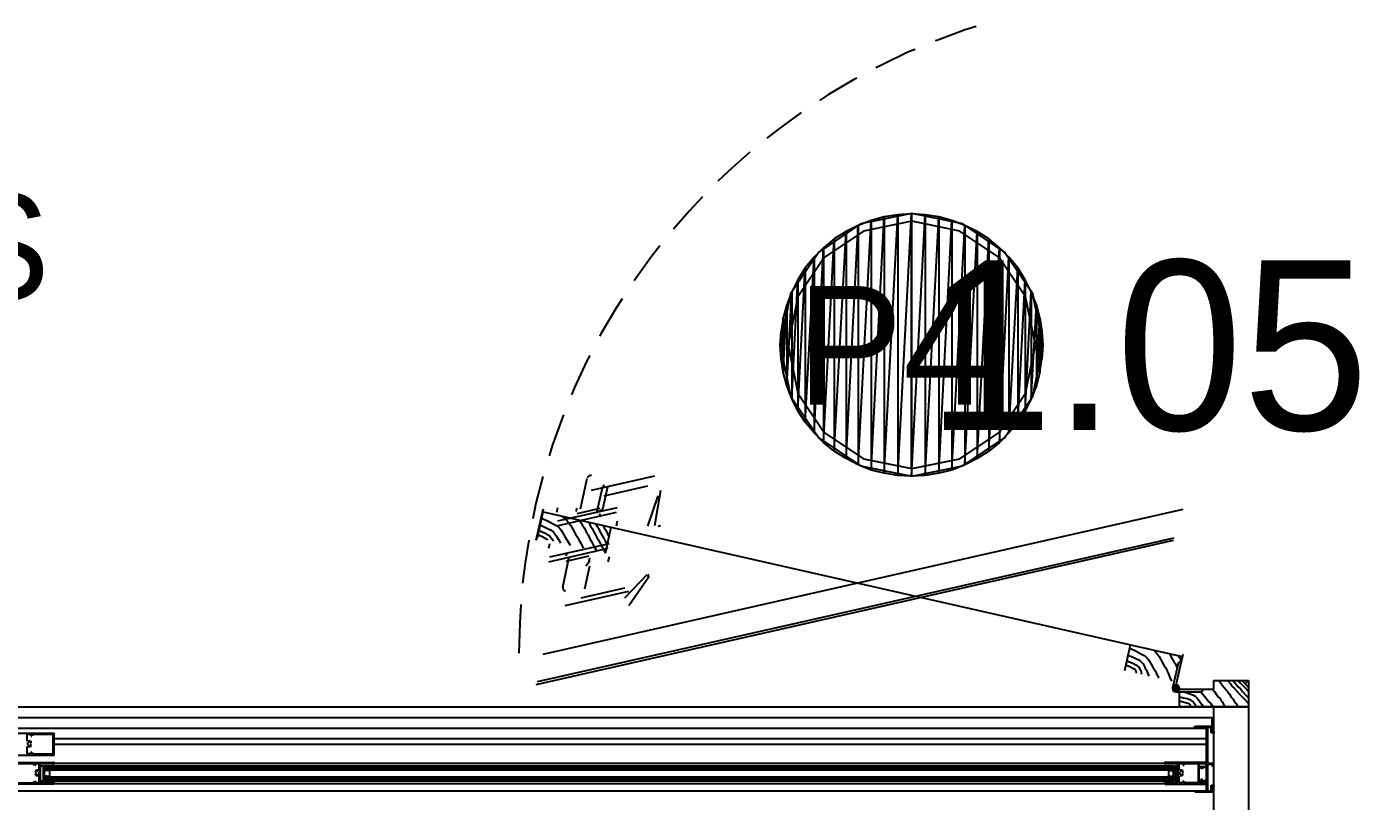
# Model space of a CAD drawing. Header units: millimetres. Extents: x 7649 to 34105, y 3983 to 25377.
# Drawn here: x 10171 to 12090, y 8289 to 9405 of the extents above; entities that cross this region are included whole.
import ezdxf

# ---------------------------------------------------------------- set-up
doc = ezdxf.new("R2010")
doc.units = ezdxf.units.MM

msp = doc.modelspace()

# ---------------------------------------------------------------- linework, layer by layer
at = {"layer": 'GEOMETRY', "color": 7}
for p, q in [((11538.30278, 9405.05556), (11522.42778, 9400.29306)), ((11481.68194, 9384.94722), (11479.03611, 9384.41806)), ((11522.42778, 9400.29306), (11481.68194, 9384.94722)), ((11440.93611, 9368.54306), (11401.77778, 9349.49306)), ((11450.46111, 9372.24722), (11440.93611, 9368.54306)), ((11401.77778, 9349.49306), (11393.84028, 9345.78889)), ((11363.14861, 9329.38472), (11325.57778, 9307.15972)), ((11366.32361, 9330.97222), (11363.14861, 9329.38472)), ((11325.57778, 9307.15972), (11312.87778, 9298.69306)), ((11286.41944, 9281.23056), (11253.61111, 9257.41806)), ((11253.61111, 9257.41806), (11236.67778, 9244.18889)), ((11212.33611, 9224.08056), (11186.40694, 9201.32639)), ((11186.40694, 9201.32639), (11166.29861, 9182.27639)), ((11144.07361, 9160.05139), (11125.02361, 9139.41389)), ((11125.02361, 9139.41389), (11102.26944, 9113.48472)), ((11445.43403, 9135.70972), (11371.79777, 9120.84325)), ((11406.01111, 8761.58889), (11425.59028, 9134.12222)), ((11425.59028, 9134.12222), (11406.01111, 9130.94722)), ((11406.01111, 8761.58889), (11425.59028, 9134.12222)), ((11425.59028, 8758.41389), (11445.16944, 9135.18056)), ((11445.16944, 9135.18056), (11425.59028, 9134.12222)), ((11425.59028, 8758.41389), (11445.16944, 9135.18056)), ((11425.59028, 9134.12222), (11425.59028, 8758.41389)), ((11425.59028, 9134.12222), (11425.59028, 8758.41389)), ((11445.16944, 9135.18056), (11445.16944, 8757.35556)), ((11445.16944, 9135.18056), (11445.16944, 8757.35556)), ((11464.74861, 9134.12222), (11445.16944, 9135.18056)), ((11445.16944, 8757.35556), (11464.74861, 9134.12222)), ((11445.16944, 8757.35556), (11464.74861, 9134.12222)), ((11519.07029, 9120.84325), (11445.43403, 9135.70972)), ((11464.74861, 9134.12222), (11464.74861, 8758.41389)), ((11464.74861, 9134.12222), (11464.74861, 8758.41389)), ((11484.32778, 9130.94722), (11464.74861, 9134.12222)), ((11371.79777, 9120.84325), (11311.66563, 9080.30104)), ((11350.97778, 8782.75556), (11368.44028, 9118.77639)), ((11368.44028, 9118.77639), (11350.97778, 9109.78056)), ((11350.97778, 8782.75556), (11368.44028, 9118.77639)), ((11368.44028, 8773.75972), (11386.96111, 9125.65556)), ((11386.96111, 9125.65556), (11368.44028, 9118.77639)), ((11368.44028, 8773.75972), (11386.96111, 9125.65556)), ((11368.44028, 9118.77639), (11368.44028, 8773.75972)), ((11368.44028, 9118.77639), (11368.44028, 8773.75972)), ((11445.43403, 9124.59722), (11376.12325, 9110.60403)), ((11386.96111, 8766.35139), (11406.01111, 9130.94722)), ((11406.01111, 9130.94722), (11386.96111, 9125.65556)), ((11386.96111, 8766.35139), (11406.01111, 9130.94722)), ((11386.96111, 9125.65556), (11386.96111, 8766.35139)), ((11386.96111, 9125.65556), (11386.96111, 8766.35139)), ((11406.01111, 9130.94722), (11406.01111, 8761.58889)), ((11406.01111, 9130.94722), (11406.01111, 8761.58889)), ((11445.16944, 8767.93889), (11445.16944, 9124.06806)), ((11514.7448, 9110.60403), (11445.43403, 9124.59722)), ((11464.74861, 8758.41389), (11484.32778, 9130.94722)), ((11464.74861, 8758.41389), (11484.32778, 9130.94722)), ((11484.32778, 9130.94722), (11484.32778, 8761.58889)), ((11484.32778, 9130.94722), (11484.32778, 8761.58889)), ((11503.37778, 9125.65556), (11484.32778, 9130.94722)), ((11484.32778, 8761.58889), (11503.37778, 9125.65556)), ((11484.32778, 8761.58889), (11503.37778, 9125.65556)), ((11503.37778, 9125.65556), (11503.37778, 8766.35139)), ((11503.37778, 9125.65556), (11503.37778, 8766.35139)), ((11521.89861, 9118.77639), (11503.37778, 9125.65556)), ((11503.37778, 8766.35139), (11521.89861, 9118.77639)), ((11503.37778, 8766.35139), (11521.89861, 9118.77639)), ((11579.20243, 9080.30104), (11519.07029, 9120.84325)), ((11521.89861, 9118.77639), (11521.89861, 8773.75972)), ((11521.89861, 9118.77639), (11521.89861, 8773.75972)), ((11539.89028, 9109.78056), (11521.89861, 9118.77639)), ((11318.69861, 8806.03889), (11334.04444, 9099.19722)), ((11334.04444, 9099.19722), (11318.69861, 9086.49722)), ((11318.69861, 8806.03889), (11334.04444, 9099.19722)), ((11376.12325, 9110.60403), (11319.52335, 9072.44332)), ((11334.04444, 8793.33889), (11350.97778, 9109.78056)), ((11350.97778, 9109.78056), (11334.04444, 9099.19722)), ((11334.04444, 8793.33889), (11350.97778, 9109.78056)), ((11334.04444, 9099.19722), (11334.04444, 8793.33889)), ((11334.04444, 9099.19722), (11334.04444, 8793.33889)), ((11350.97778, 9109.78056), (11350.97778, 8782.75556)), ((11350.97778, 9109.78056), (11350.97778, 8782.75556)), ((11571.3447, 9072.44332), (11514.7448, 9110.60403)), ((11521.89861, 8773.75972), (11539.89028, 9109.78056)), ((11521.89861, 8773.75972), (11539.89028, 9109.78056)), ((11539.89028, 9109.78056), (11539.89028, 8782.75556)), ((11539.89028, 9109.78056), (11539.89028, 8782.75556)), ((11556.29444, 9099.19722), (11539.89028, 9109.78056)), ((11539.89028, 8782.75556), (11556.29444, 9099.19722)), ((11539.89028, 8782.75556), (11556.29444, 9099.19722)), ((11556.29444, 9099.19722), (11556.29444, 8793.33889)), ((11556.29444, 9099.19722), (11556.29444, 8793.33889)), ((11571.64028, 9086.49722), (11556.29444, 9099.19722)), ((11082.69028, 9089.14306), (11069.46111, 9072.20972)), ((11311.66563, 9080.30104), (11271.12342, 9020.1689)), ((11304.94028, 8819.79722), (11318.69861, 9086.49722)), ((11318.69861, 9086.49722), (11304.94028, 9072.73889)), ((11304.94028, 8819.79722), (11318.69861, 9086.49722)), ((11318.69861, 9086.49722), (11318.69861, 8806.03889)), ((11318.69861, 9086.49722), (11318.69861, 8806.03889)), ((11556.29444, 8793.33889), (11571.64028, 9086.49722)), ((11556.29444, 8793.33889), (11571.64028, 9086.49722)), ((11571.64028, 9086.49722), (11571.64028, 8806.03889)), ((11571.64028, 9086.49722), (11571.64028, 8806.03889)), ((11585.39861, 9072.73889), (11571.64028, 9086.49722)), ((11619.74464, 9020.1689), (11579.20243, 9080.30104)), ((11069.46111, 9072.20972), (11045.64861, 9038.87222)), ((11319.52335, 9072.44332), (11281.36264, 9015.84341)), ((11281.65694, 8851.54722), (11292.24028, 9057.39306)), ((11292.24028, 9057.39306), (11281.65694, 9040.45972)), ((11281.65694, 8851.54722), (11292.24028, 9057.39306)), ((11292.24028, 8835.14306), (11304.94028, 9072.73889)), ((11304.94028, 9072.73889), (11292.24028, 9057.39306)), ((11292.24028, 8835.14306), (11304.94028, 9072.73889)), ((11292.24028, 9057.39306), (11292.24028, 8835.14306)), ((11292.24028, 9057.39306), (11292.24028, 8835.14306)), ((11304.94028, 9072.73889), (11304.94028, 8819.79722)), ((11304.94028, 9072.73889), (11304.94028, 8819.79722)), ((11609.50541, 9015.84341), (11571.3447, 9072.44332)), ((11571.64028, 8806.03889), (11585.39861, 9072.73889)), ((11571.64028, 8806.03889), (11585.39861, 9072.73889)), ((11585.39861, 9072.73889), (11585.39861, 8819.79722)), ((11585.39861, 9072.73889), (11585.39861, 8819.79722)), ((11598.09861, 9057.39306), (11585.39861, 9072.73889)), ((11585.39861, 8819.79722), (11598.09861, 9057.39306)), ((11585.39861, 8819.79722), (11598.09861, 9057.39306)), ((11598.09861, 9057.39306), (11598.09861, 8835.14306)), ((11598.09861, 9057.39306), (11598.09861, 8835.14306)), ((11608.68194, 9040.45972), (11598.09861, 9057.39306)), ((11272.66111, 8869.53889), (11281.65694, 9040.45972)), ((11281.65694, 9040.45972), (11272.66111, 9022.99722)), ((11272.66111, 8869.53889), (11281.65694, 9040.45972)), ((11281.65694, 9040.45972), (11281.65694, 8851.54722)), ((11281.65694, 9040.45972), (11281.65694, 8851.54722)), ((11598.09861, 8835.14306), (11608.68194, 9040.45972)), ((11598.09861, 8835.14306), (11608.68194, 9040.45972)), ((11608.68194, 9040.45972), (11608.68194, 8851.54722)), ((11608.68194, 9040.45972), (11608.68194, 8851.54722)), ((11617.67778, 9022.99722), (11608.68194, 9040.45972)), ((11271.12342, 9020.1689), (11256.25694, 8946.53264)), ((11265.78194, 8888.05972), (11272.66111, 9022.99722)), ((11272.66111, 9022.99722), (11265.78194, 9004.47639)), ((11265.78194, 8888.05972), (11272.66111, 9022.99722)), ((11272.66111, 9022.99722), (11272.66111, 8869.53889)), ((11272.66111, 9022.99722), (11272.66111, 8869.53889)), ((11608.68194, 8851.54722), (11617.67778, 9022.99722)), ((11608.68194, 8851.54722), (11617.67778, 9022.99722)), ((11617.67778, 9022.99722), (11617.67778, 8869.53889)), ((11617.67778, 9022.99722), (11617.67778, 8869.53889)), ((11625.08611, 9004.47639), (11617.67778, 9022.99722)), ((11634.61111, 8946.53264), (11619.74464, 9020.1689)), ((11020.24861, 9000.24306), (10998.02361, 8962.67222)), ((11028.71528, 9012.94306), (11020.24861, 9000.24306)), ((11260.49028, 8907.10972), (11265.78194, 9004.47639)), ((11265.78194, 9004.47639), (11260.49028, 8985.42639)), ((11260.49028, 8907.10972), (11265.78194, 9004.47639)), ((11265.78194, 9004.47639), (11265.78194, 8888.05972)), ((11265.78194, 9004.47639), (11265.78194, 8888.05972)), ((11281.36264, 9015.84341), (11267.36944, 8946.53264)), ((11623.49861, 8946.53264), (11609.50541, 9015.84341)), ((11617.67778, 8869.53889), (11625.08611, 9004.47639)), ((11617.67778, 8869.53889), (11625.08611, 9004.47639)), ((11625.08611, 9004.47639), (11625.08611, 8888.05972)), ((11625.08611, 9004.47639), (11625.08611, 8888.05972)), ((11629.84861, 8985.42639), (11625.08611, 9004.47639)), ((11257.31528, 8926.68889), (11260.49028, 8985.42639)), ((11260.49028, 8985.42639), (11257.31528, 8965.84722)), ((11257.31528, 8926.68889), (11260.49028, 8985.42639)), ((11260.49028, 8985.42639), (11260.49028, 8907.10972)), ((11260.49028, 8985.42639), (11260.49028, 8907.10972)), ((11625.08611, 8888.05972), (11629.84861, 8985.42639)), ((11625.08611, 8888.05972), (11629.84861, 8985.42639)), ((11629.84861, 8985.42639), (11629.84861, 8907.10972)), ((11629.84861, 8907.10972), (11629.84861, 8985.42639)), ((11629.84861, 8985.42639), (11633.02361, 8965.84722)), ((10998.02361, 8962.67222), (10996.43611, 8958.96806)), ((11256.25694, 8946.26806), (11257.31528, 8965.84722)), ((11257.31528, 8965.84722), (11257.31528, 8926.68889)), ((11257.31528, 8965.84722), (11257.31528, 8926.68889)), ((11633.02361, 8965.84722), (11629.84861, 8907.10972)), ((11633.02361, 8965.84722), (11629.84861, 8907.10972)), ((11633.02361, 8926.68889), (11633.02361, 8965.84722)), ((11633.02361, 8926.68889), (11633.02361, 8965.84722)), ((11633.02361, 8965.84722), (11634.08194, 8946.26806)), ((11256.25694, 8946.53264), (11271.12342, 8872.89638)), ((11257.31528, 8926.68889), (11256.25694, 8946.26806)), ((11267.36944, 8946.53264), (11281.36264, 8877.22186)), ((11609.50541, 8877.22186), (11623.49861, 8946.53264)), ((11619.74464, 8872.89638), (11634.61111, 8946.53264)), ((11634.08194, 8946.26806), (11633.02361, 8926.68889)), ((10977.91528, 8923.51389), (10959.39444, 8884.35556)), ((10982.14861, 8931.45139), (10977.91528, 8923.51389)), ((11260.49028, 8907.10972), (11257.31528, 8926.68889)), ((11629.84861, 8907.10972), (11633.02361, 8926.68889)), ((11265.78194, 8888.05972), (11260.49028, 8907.10972)), ((11629.84861, 8907.10972), (11625.08611, 8888.05972)), ((10959.39444, 8884.35556), (10955.69028, 8874.83056)), ((11272.66111, 8869.53889), (11265.78194, 8888.05972)), ((11625.08611, 8888.05972), (11617.67778, 8869.53889)), ((11271.12342, 8872.89638), (11311.66563, 8812.76424)), ((11281.65694, 8851.54722), (11272.66111, 8869.53889)), ((11281.36264, 8877.22186), (11319.52335, 8820.62196)), ((11571.3447, 8820.62196), (11609.50541, 8877.22186)), ((11579.20243, 8812.76424), (11619.74464, 8872.89638)), ((11617.67778, 8869.53889), (11608.68194, 8851.54722)), ((10944.04861, 8845.72639), (10942.99028, 8843.60972)), ((11292.24028, 8835.14306), (11281.65694, 8851.54722)), ((11608.68194, 8851.54722), (11598.09861, 8835.14306)), ((10942.99028, 8843.60972), (10928.17361, 8802.86389)), ((11304.94028, 8819.79722), (11292.24028, 8835.14306)), ((11598.09861, 8835.14306), (11585.39861, 8819.79722)), ((11318.69861, 8806.03889), (11304.94028, 8819.79722)), ((11311.66563, 8812.76424), (11371.79777, 8772.22203)), ((11319.52335, 8820.62196), (11376.12325, 8782.46125)), ((11514.7448, 8782.46125), (11571.3447, 8820.62196)), ((11519.07029, 8772.22203), (11579.20243, 8812.76424)), ((11585.39861, 8819.79722), (11571.64028, 8806.03889)), ((10928.17361, 8802.86389), (10923.41111, 8786.98889)), ((11334.04444, 8793.33889), (11318.69861, 8806.03889)), ((11350.97778, 8782.75556), (11334.04444, 8793.33889)), ((11556.29444, 8793.33889), (11539.89028, 8782.75556)), ((11571.64028, 8806.03889), (11556.29444, 8793.33889)), ((11368.44028, 8773.75972), (11350.97778, 8782.75556)), ((11386.96111, 8766.35139), (11368.44028, 8773.75972)), ((11371.79777, 8772.22203), (11445.43403, 8757.35556)), ((11376.12325, 8782.46125), (11445.43403, 8768.46806)), ((11445.43403, 8768.46806), (11514.7448, 8782.46125)), ((11445.43403, 8757.35556), (11519.07029, 8772.22203)), ((11521.89861, 8773.75972), (11503.37778, 8766.35139)), ((11539.89028, 8782.75556), (11521.89861, 8773.75972)), ((10914.41528, 8756.82639), (10904.36111, 8718.72639)), ((10968.39028, 8710.25972), (10978.44444, 8754.18056)), ((10979.38527, 8756.31718), (10978.56829, 8754.49577)), ((10980.78857, 8757.63808), (10979.38527, 8756.31718)), ((10982.58478, 8758.33638), (10980.78857, 8757.63808)), ((10984.58049, 8758.29005), (10982.58478, 8758.33638)), ((10984.26528, 8737.24722), (11075.81111, 8757.88472)), ((11406.01111, 8761.58889), (11386.96111, 8766.35139)), ((11425.59028, 8758.41389), (11406.01111, 8761.58889)), ((11445.16944, 8757.35556), (11425.59028, 8758.41389)), ((11464.74861, 8758.41389), (11445.16944, 8757.35556)), ((11484.32778, 8761.58889), (11464.74861, 8758.41389)), ((11503.37778, 8766.35139), (11484.32778, 8761.58889)), ((10992.20278, 8704.96806), (11000.66944, 8742.53889)), ((11000.66944, 8709.73056), (11008.07778, 8742.53889)), ((11001.01606, 8743.35392), (11000.71507, 8742.68287)), ((11001.53307, 8743.84056), (11001.01606, 8743.35392)), ((11002.19483, 8744.09783), (11001.53307, 8743.84056)), ((11002.93009, 8744.08076), (11002.19483, 8744.09783)), ((11002.78611, 8729.30972), (11065.75694, 8743.59722)), ((11075.81111, 8686.44722), (11084.27778, 8737.24722)), ((10904.36111, 8718.72639), (10900.12778, 8695.97222)), ((10934.52361, 8705.49722), (10936.11111, 8712.37639)), ((10936.11111, 8693.32639), (11021.83611, 8712.37639)), ((10962.56944, 8706.55556), (10963.62778, 8711.31806)), ((10963.62778, 8703.90972), (10996.96528, 8711.31806)), ((11065.75694, 8685.38889), (11080.57361, 8729.30972)), ((10914.94444, 8709.73056), (10904.89028, 8665.28056)), ((10904.89028, 8665.28056), (10914.94444, 8709.73056)), ((10906.47778, 8668.45556), (10914.94444, 8706.02639)), ((10912.82778, 8697.03056), (10921.82361, 8692.79722)), ((10914.94444, 8501.23889), (11836.22361, 8709.73056)), ((10914.94444, 8706.02639), (11834.63611, 8497.53472)), ((10921.82361, 8692.79722), (10930.29028, 8688.56389)), ((10934.52361, 8685.91806), (11020.24861, 8705.49722)), ((10941.40278, 8699.67639), (10947.75278, 8694.91389)), ((10947.75278, 8694.91389), (10952.51528, 8689.09306)), ((10967.33194, 8693.85556), (10969.44861, 8690.15139)), ((10992.20278, 8704.96806), (11000.66944, 8709.73056)), ((10995.90694, 8699.14722), (10996.96528, 8703.90972)), ((11020.24861, 8685.91806), (11021.83611, 8693.32639)), ((10907.53611, 8673.21806), (10913.35694, 8670.57222)), ((10909.12361, 8679.03889), (10917.59028, 8675.33472)), ((10910.71111, 8686.97639), (10915.47361, 8684.85972)), ((10915.47361, 8684.85972), (10921.29444, 8682.21389)), ((10917.59028, 8675.33472), (10921.29444, 8673.21806)), ((10921.29444, 8682.21389), (10926.58611, 8679.56806)), ((10921.29444, 8673.21806), (10923.94028, 8672.15972)), ((10926.58611, 8679.56806), (10929.76111, 8676.92222)), ((10929.76111, 8676.92222), (10931.87778, 8674.27639)), ((10930.29028, 8688.56389), (10933.46528, 8686.44722)), ((10931.87778, 8674.27639), (10933.99444, 8671.10139)), ((10933.46528, 8686.44722), (10936.64028, 8684.33056)), ((10936.64028, 8684.33056), (10938.75694, 8682.21389)), ((10938.75694, 8682.21389), (10940.87361, 8679.56806)), ((10940.87361, 8679.56806), (10946.69444, 8669.51389)), ((10952.51528, 8689.09306), (10954.63194, 8686.44722)), ((10954.63194, 8686.44722), (10955.69028, 8684.33056)), ((10955.69028, 8684.33056), (10957.80694, 8681.15556)), ((10957.80694, 8681.15556), (10961.51111, 8673.74722)), ((10961.51111, 8673.74722), (10964.15694, 8669.51389)), ((10969.44861, 8690.15139), (10971.03611, 8687.50556)), ((10971.03611, 8687.50556), (10973.68194, 8683.27222)), ((10973.68194, 8683.27222), (10976.32778, 8678.50972)), ((10976.32778, 8678.50972), (10977.38611, 8675.86389)), ((10977.38611, 8675.86389), (10978.44444, 8674.80556)), ((10978.44444, 8674.80556), (10979.50278, 8673.21806)), ((10979.50278, 8673.21806), (10980.56111, 8670.57222)), ((10980.56111, 8690.68056), (10982.14861, 8688.03472)), ((10982.14861, 8688.03472), (10983.20694, 8685.38889)), ((10983.20694, 8685.38889), (10985.32361, 8682.21389)), ((10985.32361, 8682.21389), (10988.49861, 8676.39306)), ((10988.49861, 8676.39306), (10990.08611, 8673.21806)), ((10990.08611, 8673.21806), (10992.20278, 8668.98472)), ((10990.61528, 8688.56389), (10993.26111, 8684.33056)), ((10993.26111, 8684.33056), (10994.84861, 8681.68472)), ((10994.84861, 8681.68472), (10996.43611, 8677.98056)), ((10996.43611, 8677.98056), (10998.55278, 8674.27639)), ((10998.55278, 8674.27639), (11001.19861, 8669.51389)), ((11001.19861, 8686.44722), (11002.78611, 8683.27222)), ((11002.78611, 8683.27222), (11004.90278, 8679.56806)), ((11004.37361, 8646.75972), (11012.84028, 8683.80139)), ((11004.90278, 8679.56806), (11007.01944, 8675.33472)), ((11007.01944, 8675.33472), (11009.66528, 8670.57222)), ((11080.57361, 8685.38889), (11084.27778, 8686.44722)), ((10894.30694, 8665.28056), (10889.01528, 8632.47222)), ((10904.89028, 8457.31806), (11822.46528, 8665.28056)), ((10906.47778, 8461.55139), (11823.52361, 8668.45556)), ((10913.35694, 8670.57222), (10918.11944, 8667.92639)), ((10918.11944, 8667.92639), (10919.70694, 8667.39722)), ((10919.70694, 8667.39722), (10920.23611, 8666.86806)), ((10920.23611, 8666.86806), (10920.76528, 8666.33889)), ((10920.76528, 8666.33889), (10921.29444, 8665.28056)), ((10922.88194, 8653.63889), (10924.46944, 8660.51806)), ((10923.94028, 8672.15972), (10926.05694, 8668.98472)), ((10924.46944, 8641.46806), (11010.19444, 8660.51806)), ((10926.05694, 8668.98472), (10927.64444, 8666.86806)), ((10927.64444, 8666.86806), (10929.23194, 8663.69306)), ((10933.99444, 8671.10139), (10937.16944, 8666.33889)), ((10937.16944, 8666.33889), (10939.81528, 8661.04722)), ((10946.69444, 8669.51389), (10953.57361, 8657.87222)), ((10964.15694, 8669.51389), (10965.21528, 8667.92639)), ((10965.21528, 8667.92639), (10965.74444, 8666.86806)), ((10965.74444, 8666.86806), (10966.27361, 8666.33889)), ((10966.27361, 8666.33889), (10966.27361, 8665.80972)), ((10966.27361, 8665.80972), (10966.80278, 8664.75139)), ((10966.80278, 8664.75139), (10967.86111, 8663.16389)), ((10967.86111, 8663.16389), (10968.91944, 8661.04722)), ((10968.91944, 8661.04722), (10970.50694, 8657.87222)), ((10970.50694, 8657.87222), (10972.62361, 8653.63889)), ((10980.56111, 8670.57222), (10982.14861, 8667.39722)), ((10982.14861, 8667.39722), (10984.79444, 8662.63472)), ((10984.79444, 8662.63472), (10987.96944, 8656.81389)), ((10987.96944, 8656.81389), (10992.20278, 8649.40556)), ((10992.20278, 8668.98472), (10994.84861, 8664.75139)), ((10994.84861, 8664.75139), (10997.49444, 8659.45972)), ((10997.49444, 8659.45972), (11000.66944, 8653.63889)), ((11001.19861, 8669.51389), (11003.84444, 8664.75139)), ((11003.84444, 8664.75139), (11007.01944, 8658.40139)), ((10922.88194, 8634.05972), (11008.60694, 8653.63889)), ((10942.99028, 8597.54722), (10952.51528, 8641.46806)), ((10947.75278, 8642.52639), (10949.34028, 8647.28889)), ((10947.75278, 8635.11806), (10981.09028, 8642.52639)), ((10976.32778, 8628.23889), (10982.14861, 8636.17639)), ((10981.09028, 8635.11806), (10982.14861, 8639.88056)), ((11000.66944, 8653.63889), (11004.37361, 8646.75972)), ((11008.60694, 8634.05972), (11010.19444, 8641.46806)), ((10889.01528, 8632.47222), (10885.31111, 8603.36806)), ((10974.74028, 8595.43056), (10982.14861, 8628.23889)), ((11032.41944, 8582.20139), (11064.69861, 8616.06806)), ((11064.69861, 8613.42222), (11067.34444, 8616.06806)), ((10943.11412, 8597.86244), (10943.06778, 8595.86673)), ((10969.44861, 8582.20139), (11032.41944, 8596.48889)), ((11038.24028, 8571.08889), (11067.34444, 8613.42222)), ((10943.06778, 8595.86673), (10943.76609, 8594.07051)), ((10943.76609, 8594.07051), (10945.08698, 8592.66721)), ((10945.08698, 8592.66721), (10946.9084, 8591.85023)), ((10946.69444, 8571.08889), (11038.24028, 8591.72639)), ((10882.66528, 8572.67639), (10881.07778, 8545.68889)), ((10881.07778, 8545.68889), (10880.01944, 8502.29722)), ((11752.08611, 8477.42639), (11760.55278, 8514.46806)), ((11759.49444, 8509.70556), (11768.49028, 8505.47222)), ((11768.49028, 8505.47222), (11776.42778, 8501.23889)), ((11776.42778, 8501.23889), (11780.13194, 8499.12222)), ((11794.41944, 8507.05972), (11798.65278, 8501.76806)), ((11798.65278, 8501.76806), (11801.82778, 8497.53472)), ((11816.64444, 8501.76806), (11820.34861, 8494.35972)), ((11826.16944, 8456.78889), (11836.22361, 8501.23889)), ((11753.67361, 8485.89306), (11759.49444, 8483.24722)), ((11755.26111, 8491.71389), (11763.72778, 8488.00972)), ((11756.84861, 8499.65139), (11762.14028, 8497.53472)), ((11759.49444, 8483.24722), (11764.78611, 8480.60139)), ((11762.14028, 8497.53472), (11767.96111, 8494.88889)), ((11763.72778, 8488.00972), (11767.96111, 8485.89306)), ((11767.96111, 8494.88889), (11773.25278, 8492.24306)), ((11767.96111, 8485.89306), (11770.07778, 8484.30556)), ((11770.07778, 8484.30556), (11772.72361, 8481.65972)), ((11772.72361, 8481.65972), (11773.78194, 8479.54306)), ((11773.25278, 8492.24306), (11776.42778, 8489.59722)), ((11776.42778, 8489.59722), (11778.54444, 8486.95139)), ((11778.54444, 8486.95139), (11780.66111, 8483.24722)), ((11780.13194, 8499.12222), (11782.77778, 8497.00556)), ((11780.66111, 8483.24722), (11781.71944, 8481.13056)), ((11781.71944, 8481.13056), (11783.30694, 8477.95556)), ((11782.77778, 8497.00556), (11785.42361, 8494.35972)), ((11785.42361, 8494.35972), (11787.01111, 8492.24306)), ((11787.01111, 8492.24306), (11792.83194, 8482.18889)), ((11792.83194, 8482.18889), (11796.53611, 8476.36806)), ((11801.82778, 8497.53472), (11805.00278, 8491.71389)), ((11805.00278, 8491.71389), (11808.70694, 8485.36389)), ((11808.70694, 8485.36389), (11810.82361, 8481.65972)), ((11810.82361, 8481.65972), (11811.88194, 8480.07222)), ((11820.34861, 8494.35972), (11822.46528, 8491.18472)), ((11821.40694, 8453.08472), (11829.87361, 8490.12639)), ((11822.46528, 8491.18472), (11823.52361, 8489.06806)), ((11823.52361, 8489.06806), (11824.58194, 8487.48056)), ((11824.58194, 8487.48056), (11825.64028, 8485.36389)), ((11825.64028, 8485.36389), (11826.69861, 8483.77639)), ((11826.16944, 8456.78889), (11833.57778, 8489.06806)), ((11826.69861, 8483.77639), (11827.75694, 8481.13056)), ((11829.34444, 8499.12222), (11830.93194, 8495.94722)), ((11829.87361, 8490.12639), (11833.57778, 8489.06806)), ((11830.93194, 8495.94722), (11833.04861, 8492.24306)), ((11832.51944, 8489.59722), (11834.63611, 8497.53472)), ((11764.78611, 8480.60139), (11766.37361, 8480.07222)), ((11766.37361, 8480.07222), (11766.90278, 8479.54306)), ((11766.90278, 8479.54306), (11766.90278, 8479.01389)), ((11766.90278, 8479.01389), (11767.43194, 8478.48472)), ((11767.43194, 8478.48472), (11767.96111, 8476.36806)), ((11767.96111, 8476.36806), (11768.49028, 8473.72222)), ((11773.78194, 8479.54306), (11774.84028, 8477.95556)), ((11774.84028, 8477.95556), (11775.36944, 8476.89722)), ((11775.36944, 8476.89722), (11775.36944, 8476.36806)), ((11775.36944, 8476.36806), (11775.89861, 8475.83889)), ((11775.89861, 8475.83889), (11775.89861, 8474.25139)), ((11775.89861, 8474.25139), (11776.42778, 8472.13472)), ((11783.30694, 8477.95556), (11784.89444, 8474.25139)), ((11784.89444, 8474.25139), (11787.01111, 8469.48889)), ((11796.53611, 8476.36806), (11798.12361, 8472.66389)), ((11798.12361, 8472.66389), (11799.71111, 8470.01806)), ((11799.71111, 8470.01806), (11800.76944, 8466.31389)), ((11811.88194, 8480.07222), (11812.41111, 8479.01389)), ((11812.41111, 8479.01389), (11812.41111, 8478.48472)), ((11812.41111, 8478.48472), (11812.94028, 8478.48472)), ((11812.94028, 8478.48472), (11812.94028, 8477.95556)), ((11812.94028, 8477.95556), (11813.46944, 8476.89722)), ((11813.46944, 8476.89722), (11813.99861, 8475.83889)), ((11813.99861, 8475.83889), (11814.52778, 8473.72222)), ((11814.52778, 8473.72222), (11815.58611, 8471.07639)), ((11815.58611, 8471.07639), (11817.17361, 8467.37222)), ((11817.17361, 8467.37222), (11819.29028, 8462.08056)), ((11880.67361, 8450.43889), (11880.67361, 8463.13889)), ((11880.67361, 8463.13889), (11930.41528, 8463.13889)), ((11887.55278, 8463.13889), (11889.14028, 8461.02222)), ((11900.25278, 8463.13889), (11904.48611, 8458.37639)), ((11907.66111, 8463.13889), (11911.36528, 8459.43472)), ((11915.59861, 8463.13889), (11918.24444, 8459.96389)), ((11920.89028, 8463.13889), (11925.12361, 8458.90556)), ((11926.18194, 8458.90556), (11930.41528, 8463.13889)), ((11930.41528, 8463.13889), (11930.41528, 8425.03889)), ((11821.93611, 8454.14306), (11820.87778, 8452.02639)), ((11821.27283, 8453.71857), (11820.87778, 8451.76181)), ((11820.87778, 8452.02639), (11825.64028, 8451.49722)), ((11820.87778, 8452.02639), (11821.40694, 8449.38056)), ((11825.64028, 8451.49722), (11820.87778, 8452.02639)), ((11820.87778, 8451.76181), (11821.27283, 8449.80504)), ((11820.87778, 8450.43889), (11863.74028, 8450.43889)), ((11822.35018, 8455.31649), (11821.27283, 8453.71857)), ((11821.27283, 8449.80504), (11822.35018, 8448.20712)), ((11821.40694, 8449.38056), (11825.64028, 8451.49722)), ((11821.40694, 8449.38056), (11825.64028, 8451.49722)), ((11822.99444, 8447.26389), (11821.40694, 8449.38056)), ((11821.93611, 8454.14306), (11823.52361, 8455.73056)), ((11825.64028, 8451.49722), (11821.93611, 8454.14306)), ((11825.64028, 8451.49722), (11821.93611, 8454.14306)), ((11823.94809, 8456.39384), (11822.35018, 8455.31649)), ((11822.35018, 8448.20712), (11823.94809, 8447.12977)), ((11825.64028, 8451.49722), (11822.99444, 8447.26389)), ((11825.64028, 8451.49722), (11822.99444, 8447.26389)), ((11822.99444, 8447.26389), (11825.64028, 8446.73472)), ((11826.16944, 8456.25972), (11823.52361, 8455.73056)), ((11823.52361, 8455.73056), (11825.64028, 8451.49722)), ((11823.52361, 8455.73056), (11825.64028, 8451.49722)), ((11825.90486, 8456.78889), (11823.94809, 8456.39384)), ((11823.94809, 8447.12977), (11825.90486, 8446.73472)), ((11825.64028, 8451.49722), (11826.16944, 8456.25972)), ((11826.16944, 8456.25972), (11825.64028, 8451.49722)), ((11825.64028, 8451.49722), (11828.81528, 8455.73056)), ((11825.64028, 8451.49722), (11828.81528, 8455.73056)), ((11830.40278, 8453.61389), (11825.64028, 8451.49722)), ((11830.40278, 8453.61389), (11825.64028, 8451.49722)), ((11825.64028, 8446.73472), (11825.64028, 8451.49722)), ((11828.28611, 8447.26389), (11825.64028, 8451.49722)), ((11825.64028, 8451.49722), (11825.64028, 8446.73472)), ((11828.28611, 8447.26389), (11825.64028, 8451.49722)), ((11825.64028, 8451.49722), (11829.87361, 8448.85139)), ((11825.64028, 8451.49722), (11829.87361, 8448.85139)), ((11830.93194, 8450.96806), (11825.64028, 8451.49722)), ((11825.64028, 8451.49722), (11830.93194, 8450.96806)), ((11825.64028, 8446.73472), (11828.28611, 8447.26389)), ((11825.64028, 8446.73472), (11863.74028, 8446.73472)), ((11827.86163, 8456.39384), (11825.90486, 8456.78889)), ((11825.90486, 8446.73472), (11827.86163, 8447.12977)), ((11828.81528, 8455.73056), (11826.16944, 8456.25972)), ((11829.45955, 8455.31649), (11827.86163, 8456.39384)), ((11827.86163, 8447.12977), (11829.45955, 8448.20712)), ((11829.87361, 8448.85139), (11828.28611, 8447.26389)), ((11828.81528, 8455.73056), (11830.40278, 8453.61389)), ((11830.53689, 8453.71857), (11829.45955, 8455.31649)), ((11829.45955, 8448.20712), (11830.53689, 8449.80504)), ((11829.87361, 8448.85139), (11830.93194, 8450.96806)), ((11830.93194, 8450.96806), (11830.40278, 8453.61389)), ((11830.93194, 8451.76181), (11830.53689, 8453.71857)), ((11830.53689, 8449.80504), (11830.93194, 8451.76181)), ((11830.93194, 8425.03889), (11830.93194, 8446.73472)), ((11837.28194, 8446.73472), (11847.33611, 8443.55972)), ((11847.33611, 8443.55972), (11851.04028, 8441.97222)), ((11861.62361, 8446.73472), (11869.56111, 8437.73889)), ((11863.74028, 8450.43889), (11880.67361, 8450.43889)), ((11863.74028, 8450.43889), (11863.74028, 8446.73472)), ((11878.55694, 8450.43889), (11881.20278, 8447.26389)), ((11881.20278, 8447.26389), (11883.84861, 8443.55972)), ((11883.84861, 8443.55972), (11887.02361, 8439.32639)), ((11889.14028, 8461.02222), (11890.19861, 8459.96389)), ((11890.19861, 8459.96389), (11890.72778, 8458.90556)), ((11890.72778, 8458.90556), (11891.25694, 8458.37639)), ((11891.25694, 8458.37639), (11891.78611, 8457.31806)), ((11891.78611, 8457.31806), (11892.84444, 8455.73056)), ((11892.84444, 8455.73056), (11895.49028, 8453.08472)), ((11895.49028, 8453.08472), (11898.13611, 8449.90972)), ((11898.13611, 8449.90972), (11899.72361, 8448.32222)), ((11899.72361, 8448.32222), (11899.72361, 8447.79306)), ((11899.72361, 8447.79306), (11900.25278, 8447.26389)), ((11900.25278, 8447.26389), (11901.31111, 8445.67639)), ((11901.31111, 8445.67639), (11902.89861, 8443.55972)), ((11902.89861, 8443.55972), (11905.54444, 8439.32639)), ((11904.48611, 8458.37639), (11906.60278, 8455.20139)), ((11906.60278, 8455.20139), (11909.77778, 8452.02639)), ((11909.77778, 8452.02639), (11913.48194, 8447.79306)), ((11911.36528, 8459.43472), (11915.59861, 8454.14306)), ((11913.48194, 8447.79306), (11917.71528, 8443.03056)), ((11915.59861, 8454.14306), (11918.77361, 8450.96806)), ((11917.71528, 8443.03056), (11923.53611, 8437.20972)), ((11918.24444, 8459.96389), (11921.41944, 8456.78889)), ((11918.77361, 8450.96806), (11921.94861, 8447.26389)), ((11921.41944, 8456.78889), (11925.65278, 8452.55556)), ((11921.94861, 8447.26389), (11925.65278, 8443.03056)), ((11925.12361, 8458.90556), (11930.41528, 8453.08472)), ((11925.65278, 8452.55556), (11930.41528, 8447.26389)), ((11925.65278, 8443.03056), (11930.41528, 8438.26806)), ((8481.83611, 8425.03889), (11880.67361, 8425.03889)), ((11830.93194, 8439.85556), (11836.75278, 8438.26806)), ((11830.93194, 8434.03472), (11837.81111, 8431.91806)), ((11930.41528, 8425.03889), (11830.93194, 8425.03889)), ((11836.75278, 8438.26806), (11842.04444, 8437.20972)), ((11837.81111, 8431.91806), (11840.98611, 8430.85972)), ((11840.98611, 8430.85972), (11843.10278, 8430.33056)), ((11842.04444, 8437.20972), (11845.74861, 8435.62222)), ((11843.10278, 8430.33056), (11844.69028, 8429.80139)), ((11844.69028, 8429.80139), (11845.21944, 8429.27222)), ((11845.21944, 8429.27222), (11845.74861, 8428.74306)), ((11845.74861, 8435.62222), (11847.86528, 8434.56389)), ((11845.74861, 8428.74306), (11846.27778, 8427.15556)), ((11846.27778, 8427.15556), (11847.33611, 8425.03889)), ((11847.86528, 8434.56389), (11850.51111, 8432.44722)), ((11850.51111, 8432.44722), (11852.09861, 8430.33056)), ((11851.04028, 8441.97222), (11853.68611, 8440.38472)), ((11852.09861, 8430.33056), (11853.15694, 8429.27222)), ((11853.15694, 8429.27222), (11853.68611, 8428.21389)), ((11853.68611, 8440.38472), (11855.80278, 8438.26806)), ((11853.68611, 8428.21389), (11854.21528, 8427.68472)), ((11854.21528, 8427.68472), (11854.74444, 8426.62639)), ((11854.74444, 8426.62639), (11855.27361, 8425.03889)), ((11855.80278, 8438.26806), (11857.91944, 8435.62222)), ((11857.91944, 8435.62222), (11861.09444, 8431.38889)), ((11861.09444, 8431.38889), (11863.21111, 8428.74306)), ((11863.21111, 8428.74306), (11865.32778, 8425.03889)), ((11869.56111, 8437.73889), (11873.26528, 8432.44722)), ((11873.26528, 8432.44722), (11875.91111, 8429.80139)), ((11875.91111, 8429.80139), (11877.49861, 8427.68472)), ((11877.49861, 8427.68472), (11879.08611, 8425.03889)), ((11887.02361, 8439.32639), (11889.14028, 8437.73889)), ((11889.14028, 8437.73889), (11889.66944, 8436.68056)), ((11889.66944, 8436.68056), (11890.19861, 8436.15139)), ((11890.19861, 8436.15139), (11890.19861, 8435.62222)), ((11890.19861, 8435.62222), (11890.72778, 8435.62222)), ((11890.72778, 8435.62222), (11890.72778, 8435.09306)), ((11890.72778, 8435.09306), (11891.25694, 8434.03472)), ((11891.25694, 8434.03472), (11892.31528, 8432.44722)), ((11892.31528, 8432.44722), (11894.43194, 8429.27222)), ((11894.43194, 8429.27222), (11897.07778, 8425.03889)), ((11905.54444, 8439.32639), (11907.66111, 8436.68056)), ((11907.66111, 8436.68056), (11909.77778, 8433.50556)), ((11909.77778, 8433.50556), (11912.42361, 8429.80139)), ((11912.42361, 8429.80139), (11915.06944, 8425.03889)), ((11923.53611, 8437.20972), (11930.41528, 8429.80139)), ((8483.95278, 8409.69306), (11878.02778, 8409.69306)), ((11878.02778, 8397.52222), (11878.02778, 8409.69306)), ((8492.41944, 8394.34722), (11870.09028, 8394.34722)), ((10151.35694, 8387.46806), (10210.62361, 8387.46806)), ((10171.99444, 8375.82639), (10171.99444, 8385.88056)), ((10171.99444, 8385.88056), (10176.75694, 8385.88056)), ((10176.75694, 8385.88056), (10178.34444, 8383.23472)), ((10178.87361, 8385.35139), (10178.87361, 8383.23472)), ((10178.87361, 8385.35139), (10181.51944, 8385.35139)), ((10181.51944, 8385.88056), (10209.56528, 8385.88056)), ((10181.51944, 8385.35139), (10181.51944, 8385.88056)), ((10209.56528, 8357.30556), (10209.56528, 8385.88056)), ((10210.62361, 8355.71806), (10210.62361, 8387.46806)), ((11853.15694, 8395.93472), (11853.15694, 8397.52222)), ((11853.15694, 8397.52222), (11878.02778, 8397.52222)), ((11870.09028, 8395.93472), (11853.15694, 8395.93472)), ((11870.09028, 8339.31389), (11870.09028, 8395.93472)), ((11871.67778, 8395.93472), (11876.44028, 8395.93472)), ((11871.67778, 8344.07639), (11871.67778, 8395.93472)), ((11876.44028, 8387.99722), (11876.44028, 8395.93472)), ((11880.67361, 8387.99722), (11876.44028, 8387.99722)), ((11878.02778, 8389.58472), (11878.02778, 8397.52222)), ((11878.02778, 8389.58472), (11880.67361, 8389.58472)), ((11880.67361, 8389.58472), (11880.67361, 8387.99722)), ((11880.67361, 8312.32639), (11880.67361, 8387.99722)), ((10171.99444, 8357.30556), (10171.99444, 8367.88889)), ((10172.52361, 8373.18056), (10173.05278, 8373.18056)), ((10172.52361, 8370.53472), (10173.05278, 8370.53472)), ((10172.64111, 8372.59632), (10172.52387, 8371.85764)), ((10172.52387, 8371.85764), (10172.64111, 8371.11896)), ((10172.99283, 8373.27667), (10172.64111, 8372.59632)), ((10172.64111, 8371.11896), (10172.99283, 8370.4386)), ((10173.05278, 8373.18056), (10173.05278, 8373.70972)), ((10173.69258, 8375.63672), (10173.30806, 8375.49101)), ((10173.30806, 8368.22427), (10174.58072, 8367.90187)), ((10174.16618, 8374.12168), (10173.48583, 8373.76967)), ((10173.48583, 8369.94561), (10174.16618, 8369.5936)), ((10174.08902, 8375.74164), (10173.69258, 8375.63672)), ((10174.49418, 8375.80509), (10174.08902, 8375.74164)), ((10174.90486, 8374.23902), (10174.16618, 8374.12168)), ((10174.16618, 8369.5936), (10174.90486, 8369.47626)), ((10174.90486, 8375.82639), (10174.49418, 8375.80509)), ((10174.58072, 8367.90187), (10175.85648, 8368.00464)), ((10175.79373, 8375.72555), (10174.90486, 8375.82639)), ((10175.64354, 8374.12168), (10174.90486, 8374.23902)), ((10174.90486, 8369.47626), (10175.64354, 8369.5936)), ((10176.3239, 8373.76967), (10175.64354, 8374.12168)), ((10175.64354, 8369.5936), (10176.3239, 8369.94561)), ((10175.69861, 8373.18056), (10175.69861, 8373.70972)), ((10176.62775, 8375.43281), (10175.79373, 8375.72555)), ((10175.85648, 8368.00464), (10177.03341, 8368.50739)), ((10176.45412, 8373.41982), (10176.70461, 8373.24637)), ((10176.57548, 8370.92654), (10176.45412, 8370.82463)), ((10176.71341, 8371.00162), (10176.57548, 8370.92654)), ((10177.37651, 8374.96285), (10176.62775, 8375.43281)), ((10176.70461, 8373.24637), (10176.9922, 8373.18101)), ((10176.86354, 8371.04801), (10176.71341, 8371.00162)), ((10177.02153, 8371.06389), (10176.86354, 8371.04801)), ((10176.9922, 8373.18101), (10177.28387, 8373.22484)), ((10177.2433, 8371.03231), (10177.02153, 8371.06389)), ((10177.03341, 8368.50739), (10178.00958, 8369.38492)), ((10177.44385, 8370.94226), (10177.2433, 8371.03231)), ((10177.28387, 8373.22484), (10177.54656, 8373.37899)), ((10178.00958, 8374.33036), (10177.37651, 8374.96285)), ((10177.61204, 8370.80075), (10177.44385, 8370.94226)), ((10177.54656, 8373.37899), (10177.7325, 8373.62094)), ((10177.73673, 8370.61482), (10177.61204, 8370.80075)), ((10177.78347, 8374.19842), (10177.64268, 8374.46885)), ((10177.64268, 8369.7756), (10177.75577, 8369.96864)), ((10177.7325, 8373.62094), (10177.81244, 8373.90493)), ((10177.80444, 8370.40143), (10177.73673, 8370.61482)), ((10177.75577, 8369.96864), (10177.81024, 8370.18164)), ((10177.81244, 8373.90493), (10177.78347, 8374.19842)), ((10177.81024, 8370.18164), (10177.80444, 8370.40143)), ((10178.34444, 8382.70556), (10178.87361, 8382.70556)), ((10210.62361, 8379.53056), (11870.09028, 8379.53056)), ((10210.62361, 8371.59306), (11870.09028, 8371.59306)), ((10151.35694, 8355.71806), (10210.62361, 8355.71806)), ((10176.75694, 8357.30556), (10171.99444, 8357.30556)), ((10178.34444, 8360.48056), (10176.75694, 8357.30556)), ((10178.34444, 8360.48056), (10178.87361, 8360.48056)), ((10178.87361, 8357.83472), (10178.87361, 8359.95139)), ((10178.87361, 8357.83472), (10181.51944, 8357.83472)), ((10181.51944, 8357.30556), (10181.51944, 8357.83472)), ((10181.51944, 8357.30556), (10209.56528, 8357.30556)), ((10150.82778, 8345.13472), (10209.56528, 8345.13472)), ((10151.88611, 8343.54722), (10179.93194, 8343.54722)), ((10179.93194, 8343.54722), (10182.04861, 8343.54722)), ((10182.04861, 8340.90139), (10182.04861, 8343.54722)), ((10183.10694, 8340.90139), (10184.69444, 8343.54722)), ((10183.71889, 8328.29017), (10183.63895, 8328.00618)), ((10183.63895, 8328.00618), (10183.66792, 8327.71269)), ((10183.69562, 8331.94247), (10183.64115, 8331.72947)), ((10183.64115, 8331.72947), (10183.64695, 8331.50968)), ((10183.64695, 8331.50968), (10183.71466, 8331.29629)), ((10183.66792, 8327.71269), (10183.80871, 8327.44226)), ((10183.80871, 8332.13552), (10183.69562, 8331.94247)), ((10183.71466, 8331.29629), (10183.83935, 8331.11036)), ((10183.90483, 8328.53212), (10183.71889, 8328.29017)), ((10183.83935, 8331.11036), (10184.00754, 8330.96886)), ((10184.16752, 8328.68627), (10183.90483, 8328.53212)), ((10184.94714, 8333.40372), (10183.97097, 8332.52619)), ((10183.97097, 8327.58076), (10184.60404, 8326.94826)), ((10184.00754, 8330.96886), (10184.20809, 8330.8788)), ((10184.45919, 8328.7301), (10184.16752, 8328.68627)), ((10184.20809, 8330.8788), (10184.42986, 8330.84722)), ((10184.42986, 8330.84722), (10184.58785, 8330.8631)), ((10184.74679, 8328.66474), (10184.45919, 8328.7301)), ((10184.58785, 8330.8631), (10184.73798, 8330.90949)), ((10184.69444, 8343.54722), (10188.92778, 8343.54722)), ((10184.69444, 8330.84722), (10185.22361, 8330.84722)), ((10185.22361, 8328.20139), (10184.69444, 8328.20139)), ((10184.73798, 8330.90949), (10184.87591, 8330.98457)), ((10184.99727, 8328.49129), (10184.74679, 8328.66474)), ((10184.87591, 8330.98457), (10184.99727, 8331.08648)), ((10186.12407, 8333.90647), (10184.94714, 8333.40372)), ((10185.22361, 8327.67222), (10185.22361, 8328.20139)), ((10186.33701, 8332.31751), (10185.65666, 8331.9655)), ((10185.65666, 8328.14144), (10186.33701, 8327.78943)), ((10187.39984, 8334.00924), (10186.12407, 8333.90647)), ((10187.07569, 8332.43485), (10186.33701, 8332.31751)), ((10186.33701, 8327.78943), (10187.07569, 8327.67209)), ((10187.81438, 8332.31751), (10187.07569, 8332.43485)), ((10187.07569, 8327.67209), (10187.81438, 8327.78943)), ((10188.6725, 8333.68684), (10187.39984, 8334.00924)), ((10188.49473, 8331.9655), (10187.81438, 8332.31751)), ((10187.81438, 8327.78943), (10188.49473, 8328.14144)), ((10187.86944, 8327.67222), (10187.86944, 8328.20139)), ((10188.92778, 8343.54722), (10188.92778, 8333.49306)), ((10189.33944, 8330.79215), (10188.98772, 8331.47251)), ((10188.98772, 8328.63444), (10189.33944, 8329.31479)), ((10189.45669, 8330.05347), (10189.33944, 8330.79215)), ((10189.33944, 8329.31479), (10189.45669, 8330.05347)), ((10190.51528, 8315.50139), (10190.51528, 8343.54722)), ((10190.51528, 8343.54722), (10209.03611, 8343.54722)), ((10191.04444, 8318.67639), (10191.04444, 8340.37222)), ((10191.04444, 8340.37222), (10195.27778, 8340.37222)), ((10195.27778, 8318.67639), (10195.27778, 8340.37222)), ((10196.33611, 8340.37222), (11823.52361, 8340.37222)), ((10196.33611, 8334.55139), (10196.33611, 8340.37222)), ((10196.33611, 8339.84306), (11823.52361, 8339.84306)), ((10196.33611, 8338.78472), (11823.52361, 8338.78472)), ((10196.33611, 8337.72639), (11823.52361, 8337.72639)), ((10196.33611, 8336.66806), (11823.52361, 8336.66806)), ((10196.33611, 8335.60972), (11823.52361, 8335.60972)), ((10196.33611, 8334.55139), (11823.52361, 8334.55139)), ((10196.86528, 8332.96389), (10200.56944, 8334.02222)), ((10196.86528, 8326.08472), (10196.86528, 8332.96389)), ((10200.56944, 8334.02222), (10204.27361, 8334.02222)), ((10204.27361, 8334.02222), (10204.27361, 8325.02639)), ((10209.03611, 8343.54722), (10209.03611, 8343.01806)), ((10209.03611, 8343.01806), (10210.62361, 8343.01806)), ((10210.13876, 8345.60149), (10209.82986, 8345.66389)), ((10210.39107, 8345.43135), (10210.13876, 8345.60149)), ((10210.56121, 8345.17904), (10210.39107, 8345.43135)), ((10210.62361, 8344.87014), (10210.56121, 8345.17904)), ((10210.62361, 8343.01806), (10210.62361, 8344.60556)), ((10210.62361, 8344.07639), (11809.23611, 8344.07639)), ((11809.23611, 8344.60556), (11809.23611, 8343.01806)), ((11809.23611, 8343.01806), (11810.29444, 8343.01806)), ((11809.82768, 8345.17904), (11809.76528, 8344.87014)), ((11809.99782, 8345.43135), (11809.82768, 8345.17904)), ((11810.25013, 8345.60149), (11809.99782, 8345.43135)), ((11810.55903, 8345.66389), (11810.25013, 8345.60149)), ((11869.03194, 8345.13472), (11810.29444, 8345.13472)), ((11810.29444, 8343.01806), (11810.29444, 8343.54722)), ((11810.29444, 8343.54722), (11828.81528, 8343.54722)), ((11815.58611, 8325.02639), (11815.58611, 8334.02222)), ((11815.58611, 8334.02222), (11818.76111, 8334.02222)), ((11818.76111, 8332.96389), (11822.46528, 8334.02222)), ((11822.46528, 8326.08472), (11822.46528, 8332.96389)), ((11823.52361, 8334.55139), (11823.52361, 8340.37222)), ((11824.58194, 8340.37222), (11824.58194, 8318.67639)), ((11824.58194, 8340.37222), (11828.28611, 8340.37222)), ((11828.28611, 8318.67639), (11828.28611, 8340.37222)), ((11828.81528, 8343.54722), (11828.81528, 8315.50139)), ((11830.40278, 8333.49306), (11830.40278, 8343.54722)), ((11830.40278, 8343.54722), (11835.16528, 8343.54722)), ((11830.93194, 8330.84722), (11831.46111, 8330.84722)), ((11831.46111, 8328.20139), (11830.93194, 8328.20139)), ((11831.04944, 8330.79215), (11830.9322, 8330.05347)), ((11830.9322, 8330.05347), (11831.04944, 8329.31479)), ((11831.40117, 8331.47251), (11831.04944, 8330.79215)), ((11831.04944, 8329.31479), (11831.40117, 8328.63444)), ((11831.46111, 8327.67222), (11831.46111, 8328.20139)), ((11832.10091, 8333.83255), (11831.71639, 8333.68684)), ((11832.57451, 8332.31751), (11831.89416, 8331.9655)), ((11831.89416, 8328.14144), (11832.57451, 8327.78943)), ((11832.49735, 8333.93747), (11832.10091, 8333.83255)), ((11832.90251, 8334.00092), (11832.49735, 8333.93747)), ((11833.31319, 8332.43485), (11832.57451, 8332.31751)), ((11832.57451, 8327.78943), (11833.31319, 8327.67209)), ((11833.31319, 8334.02222), (11832.90251, 8334.00092)), ((11834.20206, 8333.92138), (11833.31319, 8334.02222)), ((11834.05188, 8332.31751), (11833.31319, 8332.43485)), ((11833.31319, 8327.67209), (11834.05188, 8327.78943)), ((11834.73223, 8331.9655), (11834.05188, 8332.31751)), ((11834.05188, 8327.78943), (11834.73223, 8328.14144)), ((11834.10694, 8327.67222), (11834.10694, 8328.20139)), ((11835.03609, 8333.62864), (11834.20206, 8333.92138)), ((11834.86245, 8331.08648), (11835.11294, 8330.91304)), ((11834.98381, 8328.59321), (11834.86245, 8328.49129)), ((11835.12174, 8328.66828), (11834.98381, 8328.59321)), ((11835.78485, 8333.15868), (11835.03609, 8333.62864)), ((11835.11294, 8330.91304), (11835.40054, 8330.84767)), ((11835.27188, 8328.71468), (11835.12174, 8328.66828)), ((11835.16528, 8343.54722), (11836.75278, 8340.90139)), ((11835.42986, 8328.73056), (11835.27188, 8328.71468)), ((11835.40054, 8330.84767), (11835.6922, 8330.89151)), ((11835.65163, 8328.69898), (11835.42986, 8328.73056)), ((11835.44175, 8326.70323), (11836.41792, 8327.58076)), ((11835.85219, 8328.60892), (11835.65163, 8328.69898)), ((11835.6922, 8330.89151), (11835.95489, 8331.04566)), ((11836.41792, 8332.52619), (11835.78485, 8333.15868)), ((11836.02038, 8328.46742), (11835.85219, 8328.60892)), ((11835.95489, 8331.04566), (11836.14083, 8331.2876)), ((11836.14506, 8328.28149), (11836.02038, 8328.46742)), ((11836.1918, 8331.86509), (11836.05101, 8332.13552)), ((11836.05101, 8327.44226), (11836.1641, 8327.63531)), ((11836.14083, 8331.2876), (11836.22077, 8331.5716)), ((11836.21277, 8328.0681), (11836.14506, 8328.28149)), ((11836.1641, 8327.63531), (11836.21857, 8327.84831)), ((11836.22077, 8331.5716), (11836.1918, 8331.86509)), ((11836.21857, 8327.84831), (11836.21277, 8328.0681)), ((11836.75278, 8340.90139), (11837.28194, 8340.90139)), ((11837.28194, 8340.90139), (11837.28194, 8343.54722)), ((11837.28194, 8343.54722), (11839.92778, 8343.54722)), ((11839.92778, 8343.54722), (11857.91944, 8343.54722)), ((11857.91944, 8343.54722), (11857.91944, 8315.50139)), ((11859.50694, 8315.50139), (11859.50694, 8343.54722)), ((11859.50694, 8343.54722), (11867.97361, 8343.54722)), ((11860.03611, 8337.72639), (11860.03611, 8339.31389)), ((11860.03611, 8339.31389), (11870.09028, 8339.31389)), ((11862.68194, 8337.72639), (11860.03611, 8337.72639)), ((11862.68194, 8336.13889), (11862.68194, 8337.72639)), ((11863.74028, 8336.13889), (11862.68194, 8336.13889)), ((11870.09028, 8337.72639), (11863.74028, 8337.72639)), ((11863.74028, 8337.72639), (11863.74028, 8336.13889)), ((11867.97361, 8343.54722), (11867.97361, 8341.95972)), ((11867.97361, 8341.95972), (11869.03194, 8341.95972)), ((11869.03194, 8341.95972), (11869.03194, 8345.13472)), ((11870.09028, 8319.20556), (11870.09028, 8337.72639)), ((11871.67778, 8344.07639), (11880.14444, 8344.07639)), ((11871.67778, 8342.48889), (11878.55694, 8342.48889)), ((11871.67778, 8304.38889), (11871.67778, 8342.48889)), ((11878.55694, 8339.31389), (11878.55694, 8342.48889)), ((11880.14444, 8339.31389), (11878.55694, 8339.31389)), ((11880.14444, 8339.31389), (11880.14444, 8344.07639)), ((10209.56528, 8313.91389), (10150.82778, 8313.91389)), ((10151.88611, 8315.50139), (10179.93194, 8315.50139)), ((10179.93194, 8315.50139), (10179.93194, 8316.03056)), ((10179.93194, 8316.03056), (10182.04861, 8316.03056)), ((10182.04861, 8316.03056), (10182.04861, 8318.14722)), ((10184.69444, 8315.50139), (10183.10694, 8318.14722)), ((10184.60404, 8326.94826), (10185.3528, 8326.4783)), ((10188.92778, 8315.50139), (10184.69444, 8315.50139)), ((10185.3528, 8326.4783), (10186.18683, 8326.18556)), ((10186.18683, 8326.18556), (10187.07569, 8326.08472)), ((10187.07569, 8326.08472), (10187.48638, 8326.10602)), ((10187.48638, 8326.10602), (10187.89154, 8326.16947)), ((10187.89154, 8326.16947), (10188.28798, 8326.27439)), ((10188.28798, 8326.27439), (10188.6725, 8326.4201)), ((10188.92778, 8325.55556), (10188.92778, 8315.50139)), ((10209.03611, 8315.50139), (10190.51528, 8315.50139)), ((10191.04444, 8318.67639), (10195.27778, 8318.67639)), ((10196.33611, 8324.49722), (11823.52361, 8324.49722)), ((10196.33611, 8318.67639), (10196.33611, 8324.49722)), ((10196.33611, 8323.43889), (11823.52361, 8323.43889)), ((10196.33611, 8322.38056), (11823.52361, 8322.38056)), ((10196.33611, 8321.85139), (11823.52361, 8321.85139)), ((10196.33611, 8320.79306), (11823.52361, 8320.79306)), ((10196.33611, 8319.73472), (11823.52361, 8319.73472)), ((10196.33611, 8318.67639), (11823.52361, 8318.67639)), ((10196.86528, 8325.02639), (10200.56944, 8326.08472)), ((10204.27361, 8325.02639), (10200.56944, 8325.02639)), ((10210.62361, 8316.55972), (10209.03611, 8316.55972)), ((10209.03611, 8316.55972), (10209.03611, 8315.50139)), ((10209.82986, 8314.44306), (10210.13876, 8314.50546)), ((10210.13876, 8314.50546), (10210.39107, 8314.6756)), ((10210.39107, 8314.6756), (10210.56121, 8314.92791)), ((10210.56121, 8314.92791), (10210.62361, 8315.23681)), ((10210.62361, 8314.97222), (10210.62361, 8316.55972)), ((10210.62361, 8314.97222), (11809.23611, 8314.97222)), ((11810.29444, 8316.55972), (11809.23611, 8316.55972)), ((11809.23611, 8316.55972), (11809.23611, 8314.97222)), ((11809.76528, 8315.23681), (11809.82768, 8314.92791)), ((11809.82768, 8314.92791), (11809.99782, 8314.6756)), ((11809.99782, 8314.6756), (11810.25013, 8314.50546)), ((11810.25013, 8314.50546), (11810.55903, 8314.44306)), ((11810.29444, 8315.50139), (11810.29444, 8316.55972)), ((11828.81528, 8315.50139), (11810.29444, 8315.50139)), ((11810.29444, 8313.91389), (11869.03194, 8313.91389)), ((11818.76111, 8325.02639), (11815.58611, 8325.02639)), ((11818.76111, 8325.02639), (11822.46528, 8326.08472)), ((11823.52361, 8318.67639), (11823.52361, 8324.49722)), ((11824.58194, 8318.67639), (11828.28611, 8318.67639)), ((11830.40278, 8315.50139), (11830.40278, 8325.55556)), ((11835.16528, 8315.50139), (11830.40278, 8315.50139)), ((11831.71639, 8326.4201), (11832.98905, 8326.09771)), ((11832.98905, 8326.09771), (11834.26482, 8326.20048)), ((11834.26482, 8326.20048), (11835.44175, 8326.70323)), ((11836.75278, 8318.14722), (11835.16528, 8315.50139)), ((11837.28194, 8318.14722), (11836.75278, 8318.14722)), ((11837.28194, 8316.03056), (11837.28194, 8318.14722)), ((11839.92778, 8316.03056), (11837.28194, 8316.03056)), ((11839.92778, 8315.50139), (11839.92778, 8316.03056)), ((11857.91944, 8315.50139), (11839.92778, 8315.50139)), ((11859.50694, 8315.50139), (11867.97361, 8315.50139)), ((11860.03611, 8319.20556), (11862.68194, 8319.20556)), ((11860.03611, 8318.14722), (11860.03611, 8319.20556)), ((11860.03611, 8318.14722), (11870.09028, 8318.14722)), ((11862.68194, 8319.20556), (11862.68194, 8321.32222)), ((11862.68194, 8321.32222), (11863.74028, 8321.32222)), ((11863.74028, 8319.20556), (11863.74028, 8321.32222)), ((11863.74028, 8319.20556), (11870.09028, 8319.20556)), ((11867.97361, 8315.50139), (11867.97361, 8317.08889)), ((11867.97361, 8317.08889), (11869.03194, 8317.08889)), ((11869.03194, 8313.91389), (11869.03194, 8317.08889)), ((11870.09028, 8304.38889), (11870.09028, 8318.14722)), ((11876.44028, 8304.38889), (11876.44028, 8312.32639)), ((11876.44028, 8312.32639), (11880.67361, 8312.32639)), ((11880.67361, 8310.73889), (11878.02778, 8310.73889)), ((11878.02778, 8302.80139), (11878.02778, 8310.73889)), ((11880.67361, 8312.32639), (11880.67361, 8310.73889)), ((8492.41944, 8304.38889), (11870.09028, 8304.38889)), ((11853.15694, 8304.38889), (11870.09028, 8304.38889)), ((11853.15694, 8302.80139), (11853.15694, 8304.38889)), ((11853.15694, 8302.80139), (11878.02778, 8302.80139)), ((11871.67778, 8304.38889), (11876.44028, 8304.38889)), ((11878.02778, 8302.80139), (11880.67361, 8302.80139))]:
    msp.add_line(p, q, dxfattribs=at)
at = {"layer": 'RECTANGLES', "color": 7}
for p, q in [((11880.67361, 8425.03889), (11930.41528, 8425.03889)), ((11880.67361, 8275.28472), (11880.67361, 8425.03889)), ((11930.41528, 8425.03889), (11930.41528, 8275.28472))]:
    msp.add_line(p, q, dxfattribs=at)

# ---------------------------------------------------------------- texts
at = {"layer": 'TEXT'}
for s, height, p in [('PENSIONES', 153.66947, (9005.18194, 9011.36413)), ('1.05', 244.66955, (11466.92042, 8823.83601)), ('P4', 170.85245, (11280.36589, 8860.61144))]:
    msp.add_text(s, height=height, dxfattribs=at).set_placement(p)

doc.saveas('drawing.dxf')
